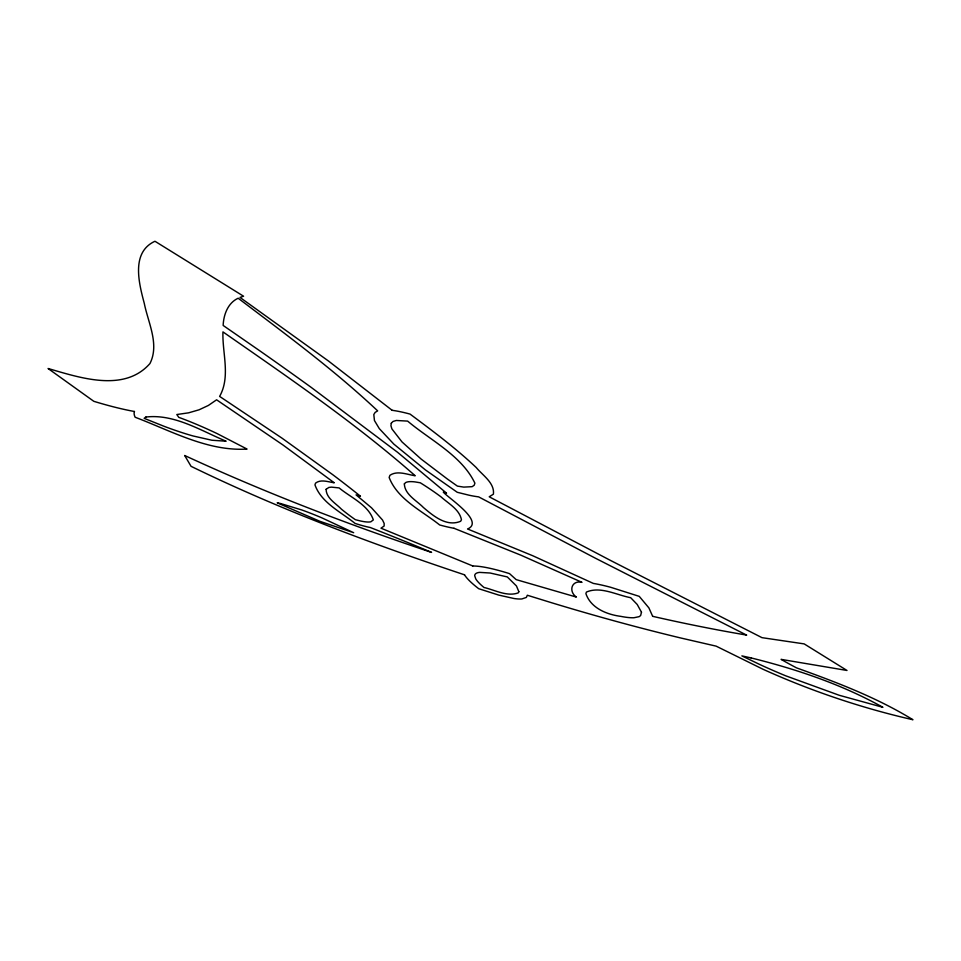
<?xml version="1.0" encoding="UTF-8"?>
<svg xmlns="http://www.w3.org/2000/svg" width="961" height="961" viewBox="0 0 961 961"><rect width="100%" height="100%" fill="white"/><g stroke="black" fill="none" stroke-linecap="round" stroke-linejoin="round"><path stroke-width="1.44" d="M472.74 565.957L380.976 528.178L384.148 526.039L384.16 523.457L382.526 520.009L371.547 507.828L356.075 494.879L360.435 496.224A546.401 82.478 27.9 0 0 332.602 474.578L281.993 438.144L219.613 396.4C230.736 376.652 222.195 353.192 222.94 331.881C288.612 377.613 355.041 422.804 415.2 475.767C407.176 474.566 397.361 470.241 389.938 475.299L389.145 477.473C397.602 499.492 422.059 510.868 439.645 524.946A99.512 20.121 25.7 0 0 454.024 528.298M464.547 574.822C371.426 543.758 279.387 509.33 191.047 466.313L184.68 455.49C264.984 492.657 347.726 524.31 431.585 552.407A438.132 60.231 24.8 0 0 370.297 527.517A77.889 13.934 26 0 1 355.077 523.421C341.047 512.045 321.262 502.771 314.956 484.861L315.592 483.095C320.89 478.986 328.326 481.954 334.272 482.794L282.93 444.955L216.597 399.812L208.357 405.458L199.059 409.806L188.584 412.834L176.812 414.527L178.806 417.362A94.779 16.445 26.6 0 1 217.078 433.579L247.073 449.075C207.756 451.526 170.974 430.78 135.129 417.242A141.772 24.614 26.4 0 1 134.456 411.5M453.988 528.274L520.658 555.086L581.994 582.342C571.459 579.867 568.239 591.483 576.408 597.081L516.189 579.627L509.522 573.633A100.713 17.61 24.4 0 0 472.836 566.005M746.589 635.101L595.496 558.257L478.602 496.861A88.917 19.977 25.6 0 1 469.088 495.215L457.268 492.296L425.423 469.917L393.854 444.126L379.307 428.63L374.454 420.546L373.805 414.539L375.15 412.401L377.661 410.876C334.104 369.865 285.777 334.332 238.172 298.234C227.805 302.955 223.601 314.788 223.144 325.443L259.65 350.717A1153.356 156.667 29.1 0 1 311.34 387.487L397.65 452.355L446.541 493.149L443.297 492.092C447.874 497.75 485.137 521.499 467.587 528.994L532.682 555.71L593.357 583.423A96.004 18.271 23.6 0 1 610.655 587.279L639.257 596.361L648.891 607.881L652.651 616.301M392.16 410.323L328.494 361.036L239.998 297.417L243.553 296.216L154.961 241.259C130.78 252.323 138.949 283.315 144.294 303.424C148.138 322.752 159.634 344.35 149.952 363.534C124.125 392.821 79.811 377.661 48.05 368.495L93.818 401.314A350.789 63.21 29.2 0 0 134.432 411.488M746.529 635.065A2926.617 924.95 40.2 0 1 652.711 616.337M464.499 574.798A113.074 19.737 24.3 0 0 478.71 588.709L498.771 595.099L514.003 598.511A78.838 13.91 25.1 0 0 521.883 598.943L526.364 597.418L527.325 595.243L551.518 602.715A2492.245 818.195 38 0 0 681.145 638.08L716.125 646.14L763.238 669.361A163.514 33.455 22.5 0 0 799.384 684.628C836.298 699.127 874.282 710.936 912.95 719.741C876.612 697.434 836.466 682.25 796.525 667.871A148.595 30.812 21.9 0 1 781.089 659.366L847.001 670.466L804.177 643.894L761.977 637.66L610.391 560.383L489.209 496.789L493.401 494.194C494.855 482.963 482.554 475.287 476.224 467.526C455.562 448.054 432.798 430.996 410.035 414.083A89.073 20.926 25.3 0 0 392.112 410.299M641.48 612.193L640.639 615.545L639.137 616.662L633.948 617.743A76.339 14.715 24.2 0 1 620.77 616.361C606.679 614.511 590.763 608.037 585.898 593.622L586.426 592.072C600.373 585.946 616.638 595.063 630.68 597.694L637.227 604.493L641.48 612.193M391.283 423.236L390.935 425.747L391.92 428.93L402.01 441.94L421.146 459.082L447.382 479.022L457.388 486.11L463.755 487.107L472.103 486.674L474.169 485.293L474.902 483.179C461.76 455.586 430.324 440.234 407.632 421.11L396.292 420.474L393.037 421.459L391.283 423.236M326.127 489.305C326.127 498.11 335.857 503.408 341.371 509.114A138.3 25.635 25.1 0 0 355.39 519.709L360.627 521.006A56.218 10.054 26 0 0 370.862 521.787L373.336 519.901C368.303 504.873 350.729 497.522 339.101 487.912L331.425 487.131L328.866 487.443L326.127 489.305M404.353 483.9C404.665 494.519 416.762 500.633 423.453 507.54C433.519 516.105 446.757 527.108 460.631 521.282L461.448 519.733C459.466 509.378 448.487 503.636 441.231 497.029A109.638 21.863 25.8 0 0 420.317 482.794L415.056 481.917A57.071 11.772 25.1 0 0 405.566 482.65L404.353 483.9M518.856 591.7L518.243 592.877C507.108 596.973 494.891 589.994 484.008 587.483A84.136 14.691 24.4 0 1 475.755 578.882L474.71 575.735A81.421 14.211 24.4 0 1 479.611 572.384L490.158 573.02L507.3 576.924L516.453 585.97L518.856 591.7M145.868 417.05L144.138 418.335L164.235 426.36A149.339 27.437 27.6 0 0 193.173 435.994L211.864 440.234L226.123 441.219C200.813 430.636 174.145 413.638 145.868 417.05M280.744 503.588L277.188 502.819L320.013 521.355L353.684 532.706L321.671 517.763A80.52 12.865 25.8 0 0 301.826 509.979L280.744 503.588M750.961 657.889L741.88 655.882L759.25 664.255A137.711 28.049 22.5 0 0 785.714 675.811L839.217 695.271L882.907 707.308C841.728 684.376 796.585 669.192 750.961 657.889"/></g></svg>
